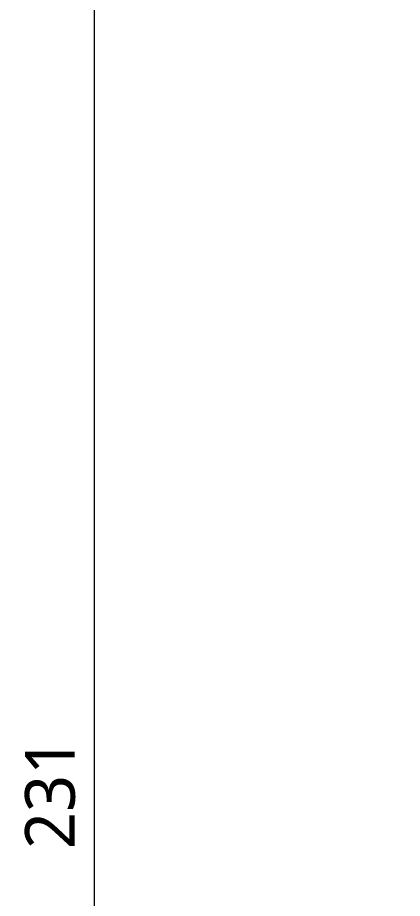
# Model space of a CAD drawing. Extents: x 0 to 1239, y 0 to 509.
# Drawn here: x 220.5 to 266.9, y 174.9 to 280.8 of the extents above; entities that cross this region are included whole.
import ezdxf

# ---------------------------------------------------------------- set-up
doc = ezdxf.new("R2010")
doc.units = 0
doc.header["$LTSCALE"] = 10
doc.header["$MEASUREMENT"] = 0
doc.header["$PDMODE"] = 3
doc.header["$PDSIZE"] = -10
doc.layers.get('0').update_dxf_attribs({"linetype": 'CONTINUOUS'})
doc.layers.get('DEFPOINTS').update_dxf_attribs({"linetype": 'CONTINUOUS'})
doc.styles.add('Daelim Dimension', font='')
doc.styles.get('Daelim Dimension').set_extended_font_data('NanumGothic')
doc.dimstyles.new('DEFAULT', dxfattribs={"dimscale": 2, "dimtxt": 2, "dimasz": 2, "dimexe": 0, "dimexo": 2, "dimgap": 1, "dimtad": 1, "dimdec": 1, "dimzin": 9, "dimdsep": 46, "dimtxsty": 'Daelim Dimension', "dimcen": 0.5, "dimclrd": 252, "dimclre": 252, "dimclrt": 3, "dimadec": 1, "dimazin": 0, "dimtfac": 1, "dimtdec": 1, "dimtix": 1, "dimtmove": 0, "dimatfit": 3, "dimfxl": 1, "dimtolj": 1, "dimtzin": 1, "dimlwd": 9, "dimlwe": 9, "dimarcsym": 0})

# ---------------------------------------------------------------- blocks, each defined once
blk = doc.blocks.new('*D5')
at = {"color": 5, "linetype": 'ByBlock', "lineweight": 9, "ltscale": 0.5, "transparency": 16777216}
for p, q in [((300.71, 303.12), (229.72, 303.12)), ((229.72, 299.12), (229.72, 75.93)), ((266.61, 71.93), (229.72, 71.93))]:
    blk.add_line(p, q, dxfattribs=at)
at = {"color": 5, "ltscale": 0.5, "transparency": 16777216}
for points in [[(229.05, 299.12), (230.39, 299.12), (229.72, 303.12)], [(229.05, 75.93), (230.39, 75.93), (229.72, 71.93)]]:
    blk.add_solid(points, dxfattribs=at)
at = {"layer": 'DEFPOINTS', "color": 0, "ltscale": 0.5, "transparency": 16777216}
for p in [(304.71, 303.12), (229.72, 71.93), (270.61, 71.93)]:
    blk.add_point(p, dxfattribs=at)
at = {"color": 7, "ltscale": 0.5, "transparency": 16777216, "insert": (224.45, 187.52), "char_height": 6, "attachment_point": 5, "rotation": 90, "style": 'Daelim Dimension'}
blk.add_mtext('\\A1;231', dxfattribs=at)

msp = doc.modelspace()

# ---------------------------------------------------------------- dimensions: what is measured, and where the dimension line sits
at = {"ltscale": 0.5}
dim = msp.add_linear_dim(base=(229.72, 71.93), p1=(304.71, 303.12), p2=(270.61, 71.93), angle=90, dimstyle='DEFAULT', override={"dimtxt": 3, "dimdec": 0, "dimclrd": 5, "dimclre": 5, "dimclrt": 7, "dimfxl": 1.25, "dimarcsym": 1}, dxfattribs=at)
dim.commit()
dim.dimension.update_dxf_attribs({"geometry": '*D5', "text_midpoint": (224.45, 187.52)})

doc.saveas('drawing.dxf')
